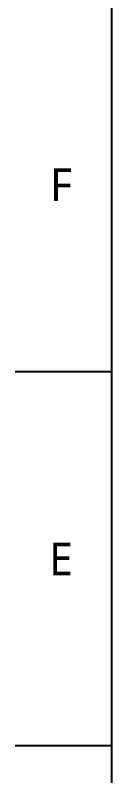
# Model space of a CAD drawing. Extents: x 0.1 to 34, y 0 to 22.
# Drawn here: x 0.07 to 0.79, y 10.78 to 16.37 of the extents above; entities that cross this region are included whole.
import ezdxf

# ---------------------------------------------------------------- set-up
doc = ezdxf.new("R2010")
doc.units = 0
doc.header["$LTSCALE"] = 0.5
doc.header["$MEASUREMENT"] = 0
doc.layers.add('BORDER_FRAME', color=7, linetype='CONTINUOUS')
doc.layers.add('BORDER_ZONES', color=7, linetype='CONTINUOUS')
doc.styles.add('ONSHAPE-STANDARD', font='NotoSans-Regular.ttf')

msp = doc.modelspace()

# ---------------------------------------------------------------- linework, layer by layer
at = {"layer": 'BORDER_FRAME'}
msp.add_line((0.7875, 0.75), (0.7875, 21.25), dxfattribs=at)
at = {"layer": 'BORDER_ZONES'}
for p, q in [((0.7875, 13.75), (0.075, 13.75)), ((0.7875, 11), (0.075, 11))]:
    msp.add_line(p, q, dxfattribs=at)

# ---------------------------------------------------------------- texts
at = {"layer": 'BORDER_ZONES', "char_height": 0.24, "attachment_point": 5, "style": 'ONSHAPE-STANDARD'}
for s, insert in [('F', (0.4125, 15.125)), ('E', (0.4125, 12.375))]:
    msp.add_mtext(s, dxfattribs=dict(at, insert=insert))

doc.saveas('drawing.dxf')
